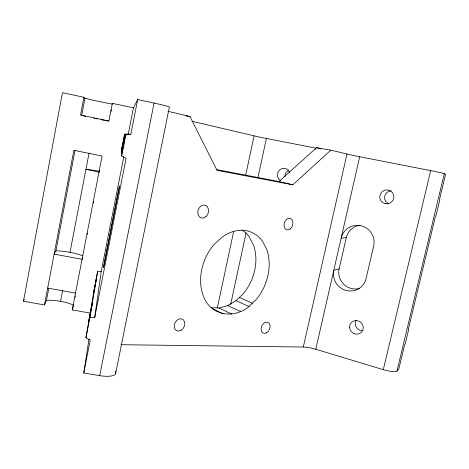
<?xml version="1.0" encoding="UTF-8"?>
<svg xmlns="http://www.w3.org/2000/svg" width="469" height="469" viewBox="0 0 469 469"><rect width="100%" height="100%" fill="white"/><g stroke="black" fill="none" stroke-linecap="round" stroke-linejoin="round"><path stroke-width="0.7" d="M88.958 339.339L83.763 372.972L99.704 375.646A15.805 4.86 10.1 0 0 115.673 373.312L115.72 371.149M83.763 372.972L90.259 340.043L85.938 337.868L89.907 317.695L94.709 317.466L101.216 271.51L123.804 156.793M89.907 317.695L97.611 271.662L101.216 271.51M85.938 337.868L94.615 286.934L97.611 271.662M48.794 288.242L46.484 300.389L44.461 304.95L23.45 301.209L62.471 92.698L83.939 97.276L84.942 98.226A17.91 0.598 12.1 0 0 112.554 104.118M44.461 304.95L73.862 150.279L102.101 156.048L72.255 309.898L90.083 313.069M83.939 97.276L80.562 115.028L108.902 120.99L112.326 103.338L133.442 107.841L137.687 99.534L154.078 103.057A16.38 0.733 12 0 1 169.332 107.102L115.673 373.312M82.685 257.299L82.069 259.316L54.128 254.104L55.905 250.862L74.993 150.514M81.659 115.497L84.942 98.226M60.571 301.327L62.606 290.727M69.981 252.351L89.051 153.134M75.058 297.405L75.333 295.986M87.257 234.518L87.533 233.087M93.354 203.083L93.636 201.652M99.451 171.654L99.727 170.241M111.171 111.276L111.446 109.846M94.961 285.809L93.653 292.703L96.508 278.07L95.33 283.915M122.726 144.423L121.659 150.057L124.59 135.136L123.476 140.594M137.687 99.534L130.763 134.644L128.277 134.052L124.619 134.134L121.506 149.974L121.7 155.948L126.091 158.346L94.709 317.466M121.7 155.948L125.868 134.761L124.619 134.134M128.277 134.052L133.442 107.841M99.704 375.646L154.078 103.057M217.317 308.022L233.644 231.575M245.545 175.852L254.087 135.84L192.061 121.295M230.66 304.463L246.061 232.911M257.915 177.815L266.386 138.461L315.485 148.069L315.168 149.5M303.291 347.025L346.984 154.014A13.841 0.446 11.5 0 0 359.705 156.722L430.671 170.616A12.446 0.381 11.3 0 1 444.313 173.682L445.55 174.316L439.605 199.079L439.793 199.923L436.217 214.825L435.584 215.828L408.399 329.08L408.71 329.379L405.251 343.771L404.513 345.26L398.838 368.91L396.973 371.043A12.124 2.585 15.3 0 1 383.302 369.678L315.784 349.258A13.484 2.984 14.2 0 0 303.291 347.025L120.938 344.697M315.784 349.258L359.705 156.722M359.5 288.453A16.374 15.946 46.7 0 1 339.14 268.831L346.286 237.613A16.345 16.181 38.9 0 1 360.028 225.249M383.302 369.678L430.671 170.616M396.973 371.043L444.313 173.682M72.255 309.898L73.352 305.894M23.45 301.209L24.288 299.374M248.998 306.538L256.414 299.292A43.347 32.631 -68.2 0 0 266.802 249.584L262.564 241.359A43.347 32.631 -68.2 0 0 222.253 236.997L214.227 244.331A43.347 32.631 -68.2 0 0 203.663 296.83C210.997 315.907 234.213 319.055 248.998 306.538L236.054 300.664L227.776 305.583L219.052 307.998L211.161 307.711M236.054 300.664L243.376 293.6A42.392 32.384 -68.1 0 0 253.448 244.929L249.209 236.845A42.392 32.384 -68.1 0 0 241.963 229.904M167.961 111.282L189.986 116.541L217.053 170.347L292.838 184.798L330.797 150.15L346.984 154.014M216.701 169.626L278.973 181.544L316.499 147.706L330.797 150.15M339.14 268.831L333.811 270.244A16.82 16.362 49.3 0 0 346.251 290.475A16.82 16.362 49.3 0 0 366.09 278.574L373.676 245.979A16.784 16.614 46 0 0 361.153 225.794A16.784 16.614 46 0 0 341.127 238.158L346.286 237.613M125.868 134.761L130.763 134.644M99.68 171.214L85.95 169.268A17.74 1.002 11.3 0 1 99.317 172.358M185.835 115.902L189.986 116.541M47.668 288.077L75.515 293.113M107.512 120.955L108.656 121.178M105.513 120.556L106.844 120.82M104.399 120.328L100.87 119.601M96.356 118.663L97.663 118.938M93.724 118.106L95.043 118.387M83.517 115.907L85.639 116.376M278.973 181.544L292.838 184.798M316.499 147.706L319.366 148.386M239.383 297.452L252.375 303.244M227.776 305.583L240.62 311.604M219.052 307.998L231.809 314.119M212.351 308.614L223.127 313.855M320.515 148.702A10.553 0.334 11.6 0 1 320.562 148.896M266.386 138.461A12.968 0.405 11.7 0 1 254.087 135.84M55.905 250.862A17.541 2.92 10.2 0 1 82.591 255.74M46.484 300.389A17.423 4.028 9.6 0 1 73.539 305.225M280.732 180.77A6.619 6.314 -74.9 0 1 279.465 170.077A6.619 6.314 -74.9 0 1 289.578 172.24M284.964 176.549A6.425 6.15 -73.9 0 1 288.793 170.3M388.133 203.54A6.871 6.724 -19.5 0 1 391.099 190.824M362.05 330.598A6.806 6.455 44.1 0 1 355.971 320.567M92.229 303.625L88.858 320.925L92.229 303.625M119.46 186.146L103.485 267.518L119.46 186.146M125.252 135.652L121.793 153.246L125.252 135.652M205.909 216.725A6.66 5.288 -72.2 0 0 205.873 205.498A6.66 5.288 -72.2 0 0 197.748 212.463A6.66 5.288 -72.2 0 0 205.909 216.725M180.952 330.352A6.466 4.977 -62 0 0 183.227 319.676A6.466 4.977 -62 0 0 174.321 324.718A6.466 4.977 -62 0 0 180.952 330.352M290.569 228.638A5.933 4.303 -73 0 0 290.815 218.683A5.933 4.303 -73 0 0 283.991 224.95A5.933 4.303 -73 0 0 290.569 228.638M266.668 332.714A5.898 4.192 -65.8 0 0 268.854 322.936A5.898 4.192 -65.8 0 0 261.245 327.573A5.898 4.192 -65.8 0 0 266.668 332.714M385.225 203.698A7.082 6.941 -22 0 0 393.555 194.752A7.082 6.941 -22 0 0 381.631 192.22A7.082 6.941 -22 0 0 385.225 203.698M349.581 327.221A7.017 6.648 45.6 0 0 360.016 333.371A7.017 6.648 45.6 0 0 359.629 321.529A7.017 6.648 45.6 0 0 349.581 327.221"/></g></svg>
